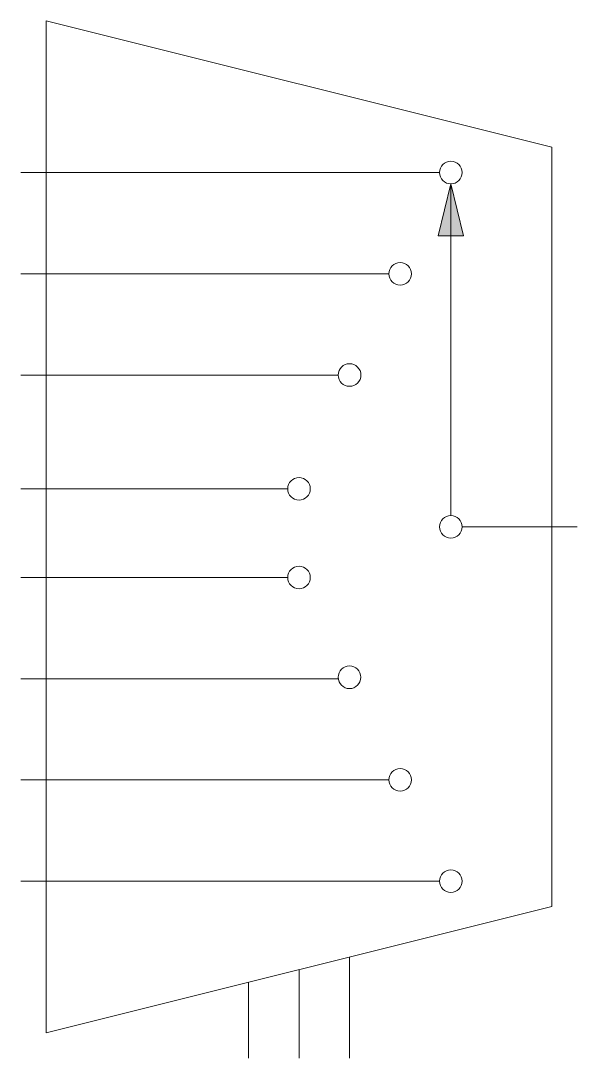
# Model space of a CAD drawing. Header units: millimetres. Extents: x -1 to 21, y -20.5 to 20.5.
import ezdxf

# ---------------------------------------------------------------- set-up
doc = ezdxf.new("R2010")
doc.units = ezdxf.units.MM
doc.layers.add('OBJECT', color=7, linetype='Continuous', lineweight=20, true_color=0xffffff)

msp = doc.modelspace()

# ---------------------------------------------------------------- hatches: boundary and pattern name
at = {"layer": 'OBJECT'}
msp.add_hatch(color=256, dxfattribs=at).paths.add_polyline_path([(16.5, 12), (15.5, 12), (16, 14.053)], flags=0)

# ---------------------------------------------------------------- linework, layer by layer
for p, q in [((0, 20.5), (0, -19.5)), ((0, 20.5), (20, 15.5)), ((20, -14.5), (20, 15.5)), ((-1, 14.5), (15.553, 14.5)), ((15.5, 12), (16, 14.053)), ((16, 0.947), (16, 14.053)), ((16, 14.053), (16.5, 12)), ((16.5, 12), (15.5, 12)), ((-1, 10.5), (13.553, 10.5)), ((-1, 6.5), (11.553, 6.5)), ((-1, 2), (9.553, 2)), ((16.447, 0.5), (21, 0.5)), ((-1, -1.5), (9.553, -1.5)), ((-1, -5.5), (11.553, -5.5)), ((-1, -9.5), (13.553, -9.5)), ((-1, -13.5), (15.553, -13.5)), ((0, -19.5), (20, -14.5)), ((12, -20.5), (12, -16.5)), ((10, -20.5), (10, -17)), ((8, -20.5), (8, -17.5))]:
    msp.add_line(p, q, dxfattribs=at)
for centre in [(16, 14.5), (14, 10.5), (12, 6.5), (10, 2), (16, 0.5), (10, -1.5), (11.997, -5.445), (14, -9.5), (16, -13.5)]:
    msp.add_circle(centre, 0.447, dxfattribs=at)

doc.saveas('drawing.dxf')
